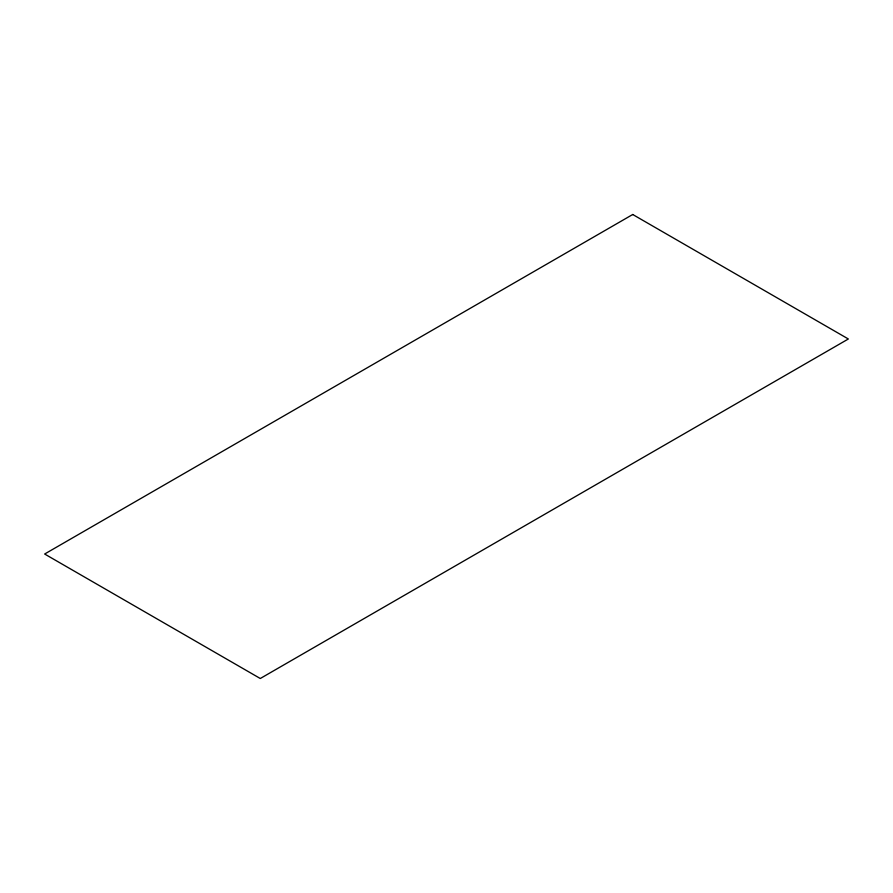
<?xml version="1.0" encoding="UTF-8"?>
<svg xmlns="http://www.w3.org/2000/svg" width="893" height="893" viewBox="0 0 893 893"><rect width="100%" height="100%" fill="white"/><g stroke="black" fill="none" stroke-linecap="round" stroke-linejoin="round"><path stroke-width="1.34" d="M632.724 214.499L44.65 554.017L260.276 678.501L848.35 338.983L632.724 214.499"/></g></svg>
